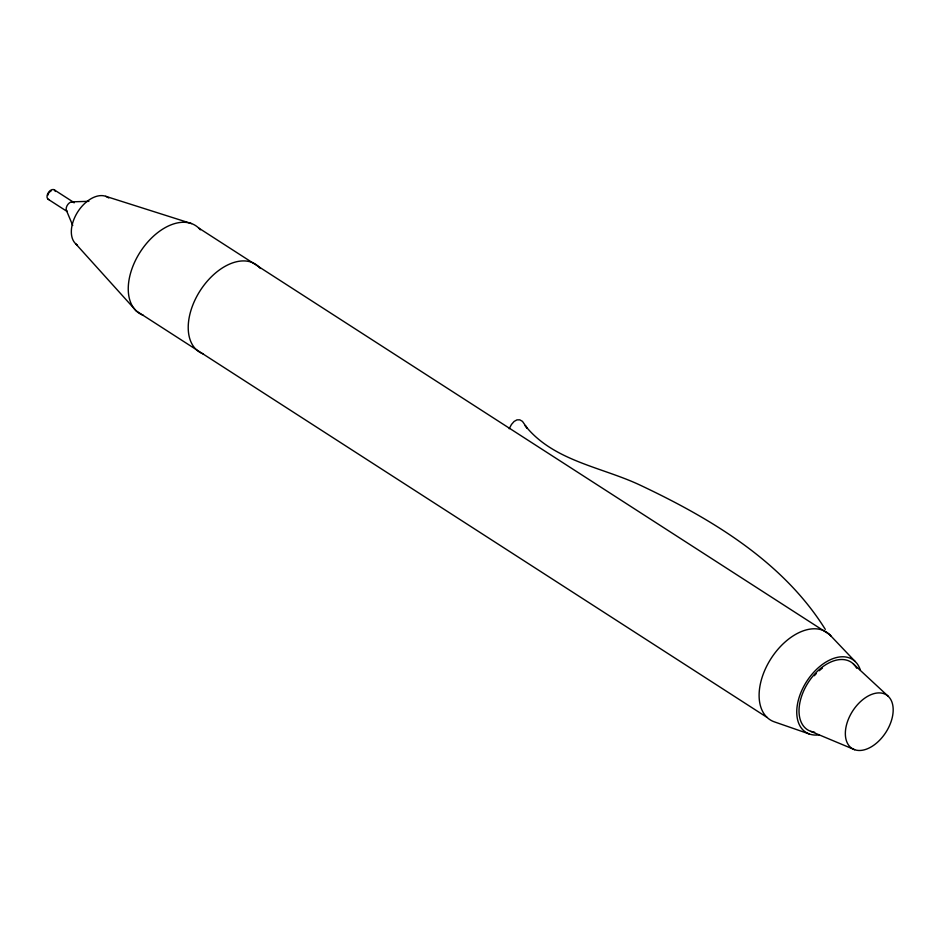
<?xml version="1.0" encoding="UTF-8"?>
<svg xmlns="http://www.w3.org/2000/svg" width="940" height="940" viewBox="0 0 940 940"><rect width="100%" height="100%" fill="white"/><g stroke="black" fill="none" stroke-linecap="round" stroke-linejoin="round"><path stroke-width="1.41" d="M509.198 428.757L511.454 424.481L514.098 421.461L516.929 419.875L519.785 419.839L522.452 421.367L527.352 428.358L525.178 425.597C553.049 460.718 600.813 466.851 639.094 484.652C710.205 518.116 782.726 561.11 825.297 629.377M71.605 201.853L88.889 201.325M105.691 196.307L191.49 223.579M809.317 733.987L774.255 721.826A52.123 32.336 -57.2 0 1 771.811 657.377A52.123 32.336 -57.2 0 1 831.207 636.309M810.715 731.32L854.589 749.685M198.681 228.009L829.527 634.524L855.2 661.525M54.309 189.868L73.461 202.206M48.14 199.257L67.292 211.594A5.617 3.49 -57.2 0 1 67.915 204.356A5.617 3.49 -57.2 0 1 74.107 202.876M767.064 717.408L136.206 310.893L75.647 243.754M853.379 663.934L888.335 696.399A31.819 19.74 -57.2 0 1 872.238 746.266A31.819 19.74 -57.2 0 1 847.222 722.414A31.819 19.74 -57.2 0 1 888.335 696.399M66.646 210.936L72.733 225.471M48.986 199.609A5.617 3.49 -57.2 0 1 48.763 192.007A5.617 3.49 -57.2 0 1 55.343 191.466M819.292 734.833A43.264 26.837 -57.2 0 1 806.414 681.852A43.264 26.837 -57.2 0 1 860.347 669.997M814.322 675.731A38.904 24.134 -57.2 0 1 816.249 673.627M819.257 670.725A38.904 24.134 -57.2 0 1 822.406 668.117M77.468 245.164A28.329 17.578 -57.2 0 1 78.161 211.242A28.329 17.578 -57.2 0 1 108.723 197.964M143.397 315.323A52.123 32.336 -57.2 0 1 140.953 250.874A52.123 32.336 -57.2 0 1 200.349 229.807M814.686 732.225A40.22 24.957 -57.2 0 1 808.588 681.947A40.22 24.957 -57.2 0 1 856.657 668.258M203.369 353.957A52.123 32.336 -57.2 0 1 200.925 289.508A52.123 32.336 -57.2 0 1 260.321 268.452M47.964 195.085A4.524 2.808 -57.2 0 1 48.34 194.016M48.904 192.982A4.524 2.808 -57.2 0 1 51.336 190.773"/></g></svg>
